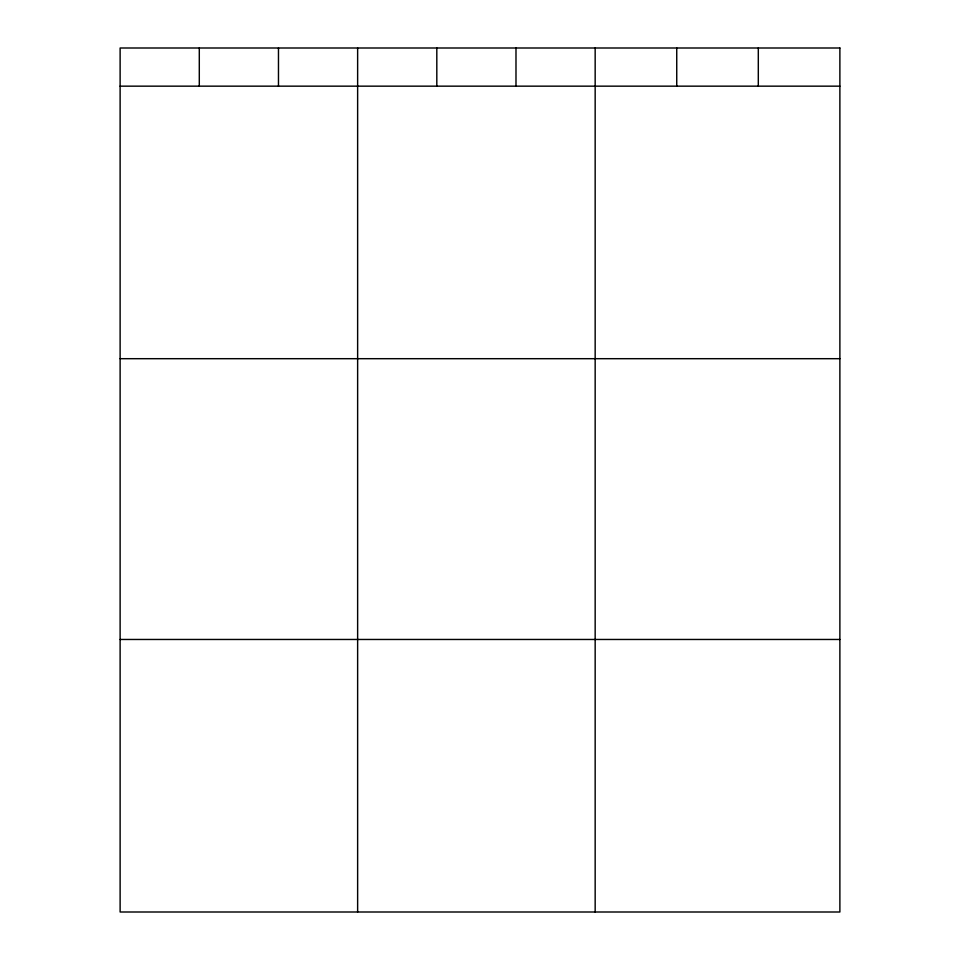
<?xml version="1.0" encoding="UTF-8"?>
<svg xmlns="http://www.w3.org/2000/svg" width="960" height="960" viewBox="0 0 960 960"><rect width="100%" height="100%" fill="white"/><g stroke="black" fill="none" stroke-linecap="round" stroke-linejoin="round"><path stroke-width="1.44" d="M120.12 86.16L839.88 86.16M120.12 358.692L839.88 358.692M120.12 639.468L839.88 639.468M758.304 48L758.304 86.16M676.74 48L676.74 86.16M595.164 48L595.164 912M515.988 48L515.988 86.16M436.812 48L436.812 86.16M357.636 48L357.636 912M278.472 48L278.472 86.16M199.296 48L199.296 86.16M839.88 48L120.12 48L120.12 912L839.88 912L839.88 48"/></g></svg>
